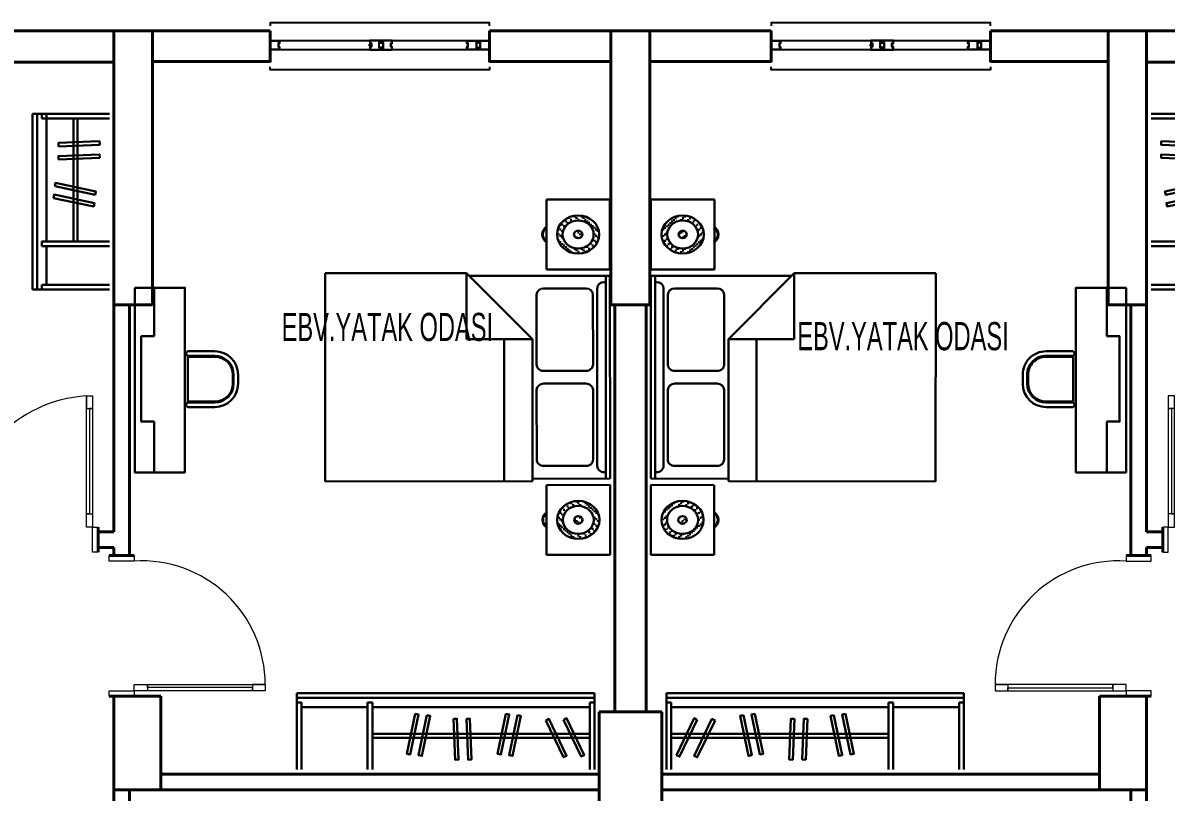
# Model space of a CAD drawing. Header units: millimetres. Extents: x 43 to 2108, y 36 to 2056.
# Drawn here: x 688 to 1417, y 1565 to 2056 of the extents above; entities that cross this region are included whole.
import ezdxf

# ---------------------------------------------------------------- set-up
doc = ezdxf.new("R2010")
doc.units = ezdxf.units.MM
for name, color, linetype, lineweight in [('duvar_40', 45, 'Continuous', 40), ('PENC_25', 74, 'Continuous', 25), ('TEF', 145, 'Continuous', 30), ('yazı', 253, 'Continuous', 20)]:
    doc.layers.add(name, color=color, linetype=linetype, lineweight=lineweight)
doc.styles.add('ARIAL', font='Arial')

# ---------------------------------------------------------------- blocks, each defined once
blk = doc.blocks.new('b1')
at = {"layer": 'duvar_40', "linetype": 'ByBlock', "flags": 128}
for points in [[(845.520179, 2031.277561), (845.520179, 2051.277561)], [(985.520179, 2031.277561), (985.520179, 2051.277561)]]:
    blk.add_lwpolyline(points, dxfattribs=at)
at = {"layer": 'PENC_25'}
for p, q in [((851.495402, 2045.069079), (970.98118, 2045.069079)), ((970.98118, 2039.069076), (851.495402, 2039.069076))]:
    blk.add_line(p, q, dxfattribs=at)
at = {"layer": 'PENC_25', "flags": 128}
for points in [[(985.520179, 2054.277561), (985.520179, 2056.277561), (845.520179, 2056.277561), (845.520179, 2054.277561)], [(985.520179, 2028.277561), (985.520179, 2026.360595), (845.520179, 2026.360595), (845.520179, 2028.277561)]]:
    blk.add_lwpolyline(points, dxfattribs=at)
for points in [[(845.520179, 2045.069079), (845.520179, 2039.069076), (845.520179, 2039.069076)], [(851.495402, 2039.069076), (845.520179, 2039.069076), (845.520179, 2045.069079), (851.495402, 2045.069079), (851.495402, 2043.069078), (850.795402, 2043.069078), (850.795402, 2041.069078), (851.495402, 2041.069078)], [(851.295402, 2039.269076), (845.695399, 2039.269076), (845.695399, 2044.869079), (851.295402, 2044.869079), (851.295402, 2043.269078), (850.595402, 2043.269078), (850.595402, 2040.869078), (851.295402, 2040.869078)], [(909.157531, 2039.069076), (917.157535, 2039.069076), (917.157535, 2040.569078), (915.157534, 2040.569078), (915.157534, 2045.069079), (909.157531, 2045.069079), (909.157531, 2043.069078), (909.857531, 2043.069078), (909.857531, 2041.069078), (909.157531, 2041.069078)], [(909.357531, 2039.269076), (916.957535, 2039.269076), (916.957535, 2040.369078), (914.957534, 2040.369078), (914.957534, 2044.869079), (909.357531, 2044.869079), (909.357531, 2043.269078), (910.057531, 2043.269078), (910.057531, 2040.869078), (909.357531, 2040.869078)], [(923.457537, 2045.069079), (915.457534, 2045.069079), (915.457534, 2043.569078), (917.457535, 2043.569078), (917.457535, 2039.069076), (923.457537, 2039.069076), (923.457537, 2041.069078), (922.757537, 2041.069078), (922.757537, 2043.069078), (923.457537, 2043.069078)], [(923.257537, 2044.869079), (915.657534, 2044.869079), (915.657534, 2043.769078), (917.657535, 2043.769078), (917.657535, 2039.269076), (923.257537, 2039.269076), (923.257537, 2040.869078), (922.557537, 2040.869078), (922.557537, 2043.269078), (923.257537, 2043.269078)], [(970.98118, 2045.069079), (979.195397, 2045.069079), (979.195397, 2043.569078), (977.195396, 2043.569078), (977.195396, 2039.069076), (970.98118, 2039.069076), (970.98118, 2041.069078), (971.68118, 2041.069078), (971.68118, 2043.069078), (970.98118, 2043.069078)], [(971.18118, 2044.869079), (978.995397, 2044.869079), (978.995397, 2043.769078), (976.995396, 2043.769078), (976.995396, 2039.269076), (971.18118, 2039.269076), (971.18118, 2040.869078), (971.88118, 2040.869078), (971.88118, 2043.269078), (971.18118, 2043.269078)], [(985.520179, 2039.069076), (977.495396, 2039.069076), (977.495396, 2040.569078), (979.495397, 2040.569078), (979.495397, 2045.069079), (985.520179, 2045.069079), (985.520179, 2042.069078)], [(985.095399, 2039.269076), (977.695396, 2039.269076), (977.695396, 2040.369078), (979.695397, 2040.369078), (979.695397, 2044.869079), (985.095399, 2044.869079), (985.095399, 2043.269078), (985.095399, 2040.869078)], [(985.520179, 2045.069079), (985.520179, 2039.069076)], [(908.957531, 2042.569078), (909.857531, 2042.569078), (909.857531, 2041.569078), (908.957531, 2041.569078)]]:
    blk.add_lwpolyline(points, close=True, dxfattribs=at)
blk = doc.blocks.new('b2')
at = {"layer": 'duvar_40', "linetype": 'ByBlock', "flags": 128}
for points in [[(1165.385195, 2031.277561), (1165.385195, 2051.277561)], [(1305.385195, 2031.277561), (1305.385195, 2051.277561)]]:
    blk.add_lwpolyline(points, dxfattribs=at)
at = {"layer": 'PENC_25'}
for p, q in [((1171.360417, 2045.069079), (1290.846195, 2045.069079)), ((1290.846195, 2039.069076), (1171.360417, 2039.069076))]:
    blk.add_line(p, q, dxfattribs=at)
at = {"layer": 'PENC_25', "flags": 128}
for points in [[(1305.385195, 2054.277561), (1305.385195, 2056.277561), (1165.385195, 2056.277561), (1165.385195, 2054.277561)], [(1305.385195, 2028.277561), (1305.385195, 2026.360595), (1165.385195, 2026.360595), (1165.385195, 2028.277561)]]:
    blk.add_lwpolyline(points, dxfattribs=at)
for points in [[(1165.385195, 2045.069079), (1165.385195, 2039.069076), (1165.385195, 2039.069076)], [(1171.360417, 2039.069076), (1165.385195, 2039.069076), (1165.385195, 2045.069079), (1171.360417, 2045.069079), (1171.360417, 2043.069078), (1170.660417, 2043.069078), (1170.660417, 2041.069078), (1171.360417, 2041.069078)], [(1171.160417, 2039.269076), (1165.560414, 2039.269076), (1165.560414, 2044.869079), (1171.160417, 2044.869079), (1171.160417, 2043.269078), (1170.460417, 2043.269078), (1170.460417, 2040.869078), (1171.160417, 2040.869078)], [(1229.022547, 2039.069076), (1237.02255, 2039.069076), (1237.02255, 2040.569078), (1235.022549, 2040.569078), (1235.022549, 2045.069079), (1229.022547, 2045.069079), (1229.022547, 2043.069078), (1229.722547, 2043.069078), (1229.722547, 2041.069078), (1229.022547, 2041.069078)], [(1229.222547, 2039.269076), (1236.82255, 2039.269076), (1236.82255, 2040.369078), (1234.822549, 2040.369078), (1234.822549, 2044.869079), (1229.222547, 2044.869079), (1229.222547, 2043.269078), (1229.922547, 2043.269078), (1229.922547, 2040.869078), (1229.222547, 2040.869078)], [(1243.322552, 2045.069079), (1235.322549, 2045.069079), (1235.322549, 2043.569078), (1237.32255, 2043.569078), (1237.32255, 2039.069076), (1243.322552, 2039.069076), (1243.322552, 2041.069078), (1242.622552, 2041.069078), (1242.622552, 2043.069078), (1243.322552, 2043.069078)], [(1243.122552, 2044.869079), (1235.522549, 2044.869079), (1235.522549, 2043.769078), (1237.52255, 2043.769078), (1237.52255, 2039.269076), (1243.122552, 2039.269076), (1243.122552, 2040.869078), (1242.422552, 2040.869078), (1242.422552, 2043.269078), (1243.122552, 2043.269078)], [(1290.846195, 2045.069079), (1299.060413, 2045.069079), (1299.060413, 2043.569078), (1297.060411, 2043.569078), (1297.060411, 2039.069076), (1290.846195, 2039.069076), (1290.846195, 2041.069078), (1291.546195, 2041.069078), (1291.546195, 2043.069078), (1290.846195, 2043.069078)], [(1291.046195, 2044.869079), (1298.860413, 2044.869079), (1298.860413, 2043.769078), (1296.860411, 2043.769078), (1296.860411, 2039.269076), (1291.046195, 2039.269076), (1291.046195, 2040.869078), (1291.746195, 2040.869078), (1291.746195, 2043.269078), (1291.046195, 2043.269078)], [(1305.385195, 2039.069076), (1297.360411, 2039.069076), (1297.360411, 2040.569078), (1299.360413, 2040.569078), (1299.360413, 2045.069079), (1305.385195, 2045.069079), (1305.385195, 2042.069078)], [(1304.960415, 2039.269076), (1297.560411, 2039.269076), (1297.560411, 2040.369078), (1299.560413, 2040.369078), (1299.560413, 2044.869079), (1304.960415, 2044.869079), (1304.960415, 2043.269078), (1304.960415, 2040.869078)], [(1305.385195, 2045.069079), (1305.385195, 2039.069076)], [(1228.822547, 2042.569078), (1229.722547, 2042.569078), (1229.722547, 2041.569078), (1228.822547, 2041.569078)]]:
    blk.add_lwpolyline(points, close=True, dxfattribs=at)
blk = doc.blocks.new('s1')
at = {"layer": 'duvar_40', "linetype": 'ByBlock'}
for p, q in [((645.587672, 1718.322196), (645.587672, 1734.32229)), ((645.587676, 1721.322117), (645.587676, 1731.322117)), ((735.587672, 1718.277612), (735.587672, 1734.277706)), ((735.587676, 1731.277533), (735.587676, 1721.277533)), ((645.576154, 1721.322873), (645.587672, 1721.322873)), ((645.587672, 1721.322873), (645.576154, 1721.322873))]:
    blk.add_line(p, q, dxfattribs=at)
at = {"layer": 'PENC_25', "lineweight": 20}
for p, q in [((728.115093, 1818.001111), (732.115093, 1818.001111)), ((645.587672, 1718.322145), (645.587672, 1734.32229)), ((645.587672, 1734.32229), (649.06025, 1734.32229)), ((649.06025, 1734.32229), (649.06025, 1718.322196)), ((732.115093, 1718.277612), (732.115093, 1734.277706)), ((732.115093, 1734.277706), (735.587672, 1734.277706)), ((735.587672, 1734.277706), (735.587672, 1718.277561)), ((649.06025, 1718.322196), (645.587672, 1718.322196)), ((735.587672, 1718.277612), (732.115093, 1718.277612))]:
    blk.add_line(p, q, dxfattribs=at)
at = {"layer": 'PENC_25', "lineweight": 20, "flags": 128}
blk.add_lwpolyline([(732.115093, 1818.001111), (732.115093, 1734.277706), (728.115093, 1734.277706), (728.115093, 1818.001111), (728.115093, 1809.928675), (732.115093, 1809.928675), (730.115093, 1809.928675), (730.115093, 1742.839608), (728.115093, 1742.839608), (732.115093, 1742.839608)], dxfattribs=at)
at = {"layer": 'PENC_25', "lineweight": 20}
blk.add_arc((732.862339, 1734.333591), 83.80209, 93.247447, 180.007727, dxfattribs=at)
blk = doc.blocks.new('s2')
at = {"layer": 'duvar_40', "linetype": 'ByBlock'}
for p, q in [((742.632307, 1716.060099), (758.6324, 1716.060099)), ((745.632228, 1716.060094), (755.632228, 1716.060094)), ((745.632984, 1716.071617), (745.632984, 1716.060099)), ((745.632984, 1716.060099), (745.632984, 1716.071617)), ((742.587723, 1626.278256), (758.587816, 1626.278256)), ((755.587644, 1626.278251), (745.587644, 1626.278251))]:
    blk.add_line(p, q, dxfattribs=at)
at = {"layer": 'PENC_25', "lineweight": 20}
for p, q in [((742.632256, 1716.060099), (758.6324, 1716.060099)), ((742.632307, 1712.58752), (742.632307, 1716.060099)), ((758.6324, 1716.060099), (758.6324, 1712.58752)), ((758.6324, 1712.58752), (742.632307, 1712.58752)), ((742.587723, 1629.750834), (758.587816, 1629.750834)), ((742.587723, 1626.278256), (742.587723, 1629.750834)), ((758.587816, 1629.750834), (758.587816, 1626.278256)), ((842.311222, 1633.750834), (842.311222, 1629.750834)), ((758.587816, 1626.278256), (742.587672, 1626.278256))]:
    blk.add_line(p, q, dxfattribs=at)
at = {"layer": 'PENC_25', "lineweight": 20, "flags": 128}
blk.add_lwpolyline([(842.311222, 1629.750834), (758.587816, 1629.750834), (758.587816, 1633.750834), (842.311222, 1633.750834), (834.238786, 1633.750834), (834.238786, 1629.750834), (834.238786, 1631.750834), (767.149719, 1631.750834), (767.149719, 1633.750834), (767.149719, 1629.750834)], dxfattribs=at)
at = {"layer": 'PENC_25', "lineweight": 20}
blk.add_arc((763.384762, 1633.804248), 78.926478, 359.961225, 93.452011, dxfattribs=at)
blk = doc.blocks.new('as3')
at = {"layer": 'duvar_40', "linetype": 'ByBlock'}
for p, q in [((1407.920567, 1716.059268), (1391.920474, 1716.059268)), ((1404.920646, 1716.059263), (1394.920646, 1716.059263)), ((1404.91989, 1716.070786), (1404.91989, 1716.059268)), ((1404.91989, 1716.059268), (1404.91989, 1716.070786)), ((1407.965151, 1626.277425), (1391.965058, 1626.277425)), ((1394.96523, 1626.277421), (1404.96523, 1626.277421))]:
    blk.add_line(p, q, dxfattribs=at)
at = {"layer": 'PENC_25', "lineweight": 20}
for p, q in [((1407.920618, 1716.059268), (1391.920474, 1716.059268)), ((1391.920474, 1716.059268), (1391.920474, 1712.586689)), ((1407.920567, 1712.586689), (1407.920567, 1716.059268)), ((1391.920474, 1712.586689), (1407.920567, 1712.586689)), ((1308.241652, 1633.750004), (1308.241652, 1629.750004)), ((1407.965151, 1629.750004), (1391.965058, 1629.750004)), ((1391.965058, 1629.750004), (1391.965058, 1626.277425)), ((1407.965151, 1626.277425), (1407.965151, 1629.750004)), ((1391.965058, 1626.277425), (1407.965202, 1626.277425))]:
    blk.add_line(p, q, dxfattribs=at)
at = {"layer": 'PENC_25', "lineweight": 20, "flags": 128}
blk.add_lwpolyline([(1308.241652, 1629.750004), (1391.965058, 1629.750004), (1391.965058, 1633.750004), (1308.241652, 1633.750004), (1316.314088, 1633.750004), (1316.314088, 1629.750004), (1316.314088, 1631.750004), (1383.403155, 1631.750004), (1383.403155, 1633.750004), (1383.403155, 1629.750004)], dxfattribs=at)
at = {"layer": 'PENC_25', "lineweight": 20}
blk.add_arc((1387.168112, 1633.803417), 78.926478, 86.547989, 180.038775, dxfattribs=at)
blk = doc.blocks.new('as4')
at = {"layer": 'duvar_40', "linetype": 'ByBlock'}
for p, q in [((1415.317697, 1731.277533), (1415.317697, 1721.277533)), ((1415.317702, 1718.277612), (1415.317702, 1734.277706)), ((1505.317697, 1721.322117), (1505.317697, 1731.322117)), ((1505.317702, 1718.322196), (1505.317702, 1734.32229)), ((1505.32922, 1721.322873), (1505.317702, 1721.322873)), ((1505.317702, 1721.322873), (1505.32922, 1721.322873))]:
    blk.add_line(p, q, dxfattribs=at)
at = {"layer": 'PENC_25', "lineweight": 20}
for p, q in [((1422.790281, 1818.001111), (1418.790281, 1818.001111)), ((1418.790281, 1734.277706), (1415.317702, 1734.277706)), ((1415.317702, 1734.277706), (1415.317702, 1718.277561)), ((1418.790281, 1718.277612), (1418.790281, 1734.277706)), ((1505.317702, 1734.32229), (1501.845124, 1734.32229)), ((1501.845124, 1734.32229), (1501.845124, 1718.322196)), ((1505.317702, 1718.322145), (1505.317702, 1734.32229)), ((1415.317702, 1718.277612), (1418.790281, 1718.277612)), ((1501.845124, 1718.322196), (1505.317702, 1718.322196))]:
    blk.add_line(p, q, dxfattribs=at)
at = {"layer": 'PENC_25', "lineweight": 20, "flags": 128}
blk.add_lwpolyline([(1418.790281, 1818.001111), (1418.790281, 1734.277706), (1422.790281, 1734.277706), (1422.790281, 1818.001111), (1422.790281, 1809.928675), (1418.790281, 1809.928675), (1420.790281, 1809.928675), (1420.790281, 1742.839608), (1422.790281, 1742.839608), (1418.790281, 1742.839608)], dxfattribs=at)
at = {"layer": 'PENC_25', "lineweight": 20}
blk.add_arc((1418.043035, 1734.333591), 83.80209, 359.992273, 86.752553, dxfattribs=at)
blk = doc.blocks.new('FGFGF')
at = {"layer": 'TEF'}
h = blk.add_hatch(dxfattribs=at)
h.set_pattern_fill('CROSS', color=256, scale=0.4, angle=180, style=0, pattern_type=2)
h.set_pattern_definition([(90.030685, (441.3744, 11359.7425), (2.53877536, 2.28735998), [1.143, -3.429]), (0.030685, (442.0097, 11359.1713), (2.5412239, -2.28463937), [1.27, -3.81])])
h.paths.add_polyline_path([(-756.25, -12122.83), (-756.42, -12120.83), (-756.91, -12118.88), (-757.72, -12117.02), (-758.81, -12115.3), (-760.17, -12113.74), (-761.77, -12112.38), (-763.57, -12111.25), (-765.54, -12110.36), (-767.64, -12109.74), (-769.82, -12109.4), (-772.05, -12109.36), (-774.28, -12109.62), (-776.44, -12110.17), (-778.5, -12111.02), (-780.39, -12112.13), (-782.08, -12113.5), (-783.52, -12115.07), (-784.68, -12116.82), (-785.53, -12118.71), (-786.06, -12120.67), (-786.25, -12122.68), (-786.11, -12124.69), (-785.65, -12126.64), (-784.87, -12128.51), (-783.8, -12130.24), (-782.46, -12131.82), (-780.88, -12133.19), (-779.09, -12134.35), (-777.14, -12135.26), (-775.05, -12135.9), (-772.86, -12136.26), (-770.64, -12136.33), (-768.41, -12136.09), (-766.24, -12135.56), (-764.17, -12134.74), (-762.26, -12133.64), (-760.55, -12132.3), (-759.09, -12130.74), (-757.91, -12129), (-757.03, -12127.13), (-756.48, -12125.16), (-756.26, -12123.16)])
h.paths.add_polyline_path([(-760.25, -12122.83), (-760.38, -12121.37), (-760.74, -12119.94), (-761.33, -12118.57), (-762.13, -12117.31), (-763.13, -12116.17), (-764.3, -12115.17), (-765.62, -12114.34), (-767.06, -12113.69), (-768.6, -12113.23), (-770.21, -12112.98), (-771.84, -12112.95), (-773.47, -12113.14), (-775.06, -12113.55), (-776.57, -12114.17), (-777.96, -12114.99), (-779.2, -12115.99), (-780.25, -12117.14), (-781.1, -12118.43), (-781.73, -12119.81), (-782.11, -12121.25), (-782.25, -12122.72), (-782.15, -12124.19), (-781.81, -12125.63), (-781.24, -12127), (-780.45, -12128.27), (-779.47, -12129.42), (-778.31, -12130.43), (-777, -12131.28), (-775.57, -12131.95), (-774.03, -12132.42), (-772.44, -12132.68), (-770.8, -12132.73), (-769.17, -12132.56), (-767.58, -12132.17), (-766.06, -12131.57), (-764.66, -12130.76), (-763.41, -12129.78), (-762.33, -12128.63), (-761.47, -12127.36), (-760.82, -12125.98), (-760.42, -12124.54), (-760.26, -12123.07)])
h.paths.add_polyline_path([(-768.25, -12122.84), (-768.29, -12122.44), (-768.39, -12122.05), (-768.55, -12121.68), (-768.77, -12121.33), (-769.04, -12121.02), (-769.36, -12120.75), (-769.72, -12120.52), (-770.11, -12120.34), (-770.53, -12120.22), (-770.97, -12120.15), (-771.41, -12120.14), (-771.86, -12120.19), (-772.29, -12120.31), (-772.7, -12120.47), (-773.08, -12120.7), (-773.42, -12120.97), (-773.71, -12121.29), (-773.94, -12121.64), (-774.11, -12122.01), (-774.22, -12122.41), (-774.25, -12122.81), (-774.23, -12123.21), (-774.13, -12123.6), (-773.98, -12123.97), (-773.76, -12124.32), (-773.5, -12124.63), (-773.18, -12124.91), (-772.82, -12125.14), (-772.43, -12125.32), (-772.01, -12125.45), (-771.58, -12125.52), (-771.13, -12125.54), (-770.69, -12125.49), (-770.25, -12125.38), (-769.84, -12125.22), (-769.46, -12125), (-769.11, -12124.73), (-768.82, -12124.42), (-768.59, -12124.07), (-768.41, -12123.7), (-768.3, -12123.3), (-768.26, -12122.9)])
h.paths.add_polyline_path([(-756.36, -11920.33), (-756.53, -11918.33), (-757.02, -11916.38), (-757.82, -11914.52), (-758.92, -11912.8), (-760.28, -11911.24), (-761.88, -11909.88), (-763.68, -11908.75), (-765.65, -11907.86), (-767.75, -11907.24), (-769.93, -11906.9), (-772.16, -11906.86), (-774.38, -11907.12), (-776.55, -11907.67), (-778.61, -11908.52), (-780.5, -11909.63), (-782.19, -11911), (-783.63, -11912.57), (-784.79, -11914.32), (-785.64, -11916.21), (-786.17, -11918.17), (-786.36, -11920.18), (-786.22, -11922.19), (-785.76, -11924.14), (-784.98, -11926.01), (-783.91, -11927.74), (-782.57, -11929.32), (-780.99, -11930.69), (-779.2, -11931.85), (-777.24, -11932.76), (-775.15, -11933.4), (-772.97, -11933.76), (-770.75, -11933.83), (-768.52, -11933.59), (-766.35, -11933.06), (-764.28, -11932.24), (-762.37, -11931.14), (-760.66, -11929.8), (-759.2, -11928.24), (-758.02, -11926.5), (-757.14, -11924.63), (-756.59, -11922.66), (-756.37, -11920.66)])
h.paths.add_polyline_path([(-760.36, -11920.33), (-760.49, -11918.87), (-760.85, -11917.44), (-761.43, -11916.07), (-762.24, -11914.81), (-763.23, -11913.67), (-764.41, -11912.67), (-765.73, -11911.84), (-767.17, -11911.19), (-768.71, -11910.73), (-770.31, -11910.48), (-771.95, -11910.45), (-773.58, -11910.64), (-775.17, -11911.05), (-776.67, -11911.67), (-778.07, -11912.49), (-779.3, -11913.49), (-780.36, -11914.64), (-781.21, -11915.93), (-781.83, -11917.31), (-782.22, -11918.75), (-782.36, -11920.23), (-782.26, -11921.69), (-781.92, -11923.13), (-781.35, -11924.5), (-780.56, -11925.77), (-779.58, -11926.92), (-778.42, -11927.93), (-777.11, -11928.78), (-775.68, -11929.45), (-774.14, -11929.92), (-772.54, -11930.18), (-770.91, -11930.23), (-769.28, -11930.06), (-767.69, -11929.67), (-766.17, -11929.07), (-764.77, -11928.26), (-763.52, -11927.28), (-762.44, -11926.13), (-761.58, -11924.86), (-760.93, -11923.48), (-760.53, -11922.04), (-760.37, -11920.57)])
h.paths.add_polyline_path([(-768.36, -11920.34), (-768.4, -11919.94), (-768.49, -11919.55), (-768.66, -11919.18), (-768.87, -11918.83), (-769.15, -11918.52), (-769.47, -11918.25), (-769.83, -11918.02), (-770.22, -11917.84), (-770.64, -11917.72), (-771.08, -11917.65), (-771.52, -11917.64), (-771.97, -11917.69), (-772.4, -11917.81), (-772.81, -11917.97), (-773.19, -11918.2), (-773.53, -11918.47), (-773.82, -11918.79), (-774.05, -11919.14), (-774.22, -11919.51), (-774.32, -11919.91), (-774.36, -11920.31), (-774.33, -11920.71), (-774.24, -11921.1), (-774.09, -11921.47), (-773.87, -11921.82), (-773.6, -11922.13), (-773.29, -11922.41), (-772.93, -11922.64), (-772.54, -11922.82), (-772.12, -11922.95), (-771.68, -11923.02), (-771.24, -11923.04), (-770.79, -11922.99), (-770.36, -11922.88), (-769.95, -11922.72), (-769.56, -11922.5), (-769.22, -11922.23), (-768.93, -11921.92), (-768.69, -11921.57), (-768.52, -11921.2), (-768.41, -11920.8), (-768.36, -11920.4)])
for p, q in [((-793.88, -11895.6), (-748.88, -11895.58)), ((-793.85, -11945.1), (-793.88, -11895.6)), ((-748.88, -11895.58), (-748.85, -11945.08)), ((-748.85, -11945.08), (-793.85, -11945.1)), ((-738.85, -11949.57), (-793.85, -11949.6)), ((-793.85, -11949.6), (-793.77, -12093.6)), ((-790.85, -11949.6), (-790.77, -12093.6)), ((-591.85, -11947.69), (-738.85, -11947.77)), ((-738.85, -11947.77), (-738.79, -12048.54)), ((-718.85, -11947.76), (-718.79, -12048.53)), ((-591.77, -12095.29), (-591.85, -11947.69)), ((-790.84, -11954.1), (-789.84, -11954.1)), ((-784.84, -11958.6), (-784.77, -12084.6)), ((-776.84, -11958.59), (-746.84, -11958.58)), ((-781.81, -12012.59), (-781.84, -11963.09)), ((-741.84, -11963.07), (-741.81, -12012.57)), ((-746.81, -12017.08), (-776.81, -12017.09)), ((-746.81, -12026.08), (-776.81, -12026.09)), ((-781.8, -12030.59), (-781.78, -12080.09)), ((-741.78, -12080.07), (-741.8, -12030.57)), ((-738.79, -12048.54), (-692.15, -12048.51)), ((-738.79, -12048.54), (-692.13, -12095.35)), ((-692.13, -12095.35), (-692.15, -12048.51)), ((-789.77, -12089.1), (-790.77, -12089.1)), ((-776.77, -12084.59), (-746.77, -12084.58)), ((-793.77, -12093.6), (-693.92, -12093.55)), ((-748.77, -12098.08), (-793.77, -12098.1)), ((-793.77, -12098.1), (-793.74, -12147.6)), ((-748.74, -12147.58), (-748.77, -12098.08)), ((-692.13, -12095.35), (-591.77, -12095.29)), ((-793.74, -12147.6), (-748.74, -12147.58))]:
    blk.add_line(p, q, dxfattribs=at)
for centre, major_axis in [((-771.36, -11920.34), (15, 0.01)), ((-771.36, -11920.34), (11, 0.01)), ((-771.36, -11920.34), (3, 0)), ((-771.25, -12122.84), (15, 0.01)), ((-771.25, -12122.84), (11, 0.01)), ((-771.25, -12122.84), (3, 0))]:
    blk.add_ellipse(centre, major_axis=major_axis, ratio=0.9, dxfattribs=at)
for centre, major_axis, start_param, end_param in [((-753.36, -11920.33), (7.5, 0), 5.306139, 7.260232), ((-753.36, -11920.33), (7, 0), 5.359292, 7.207079), ((-789.84, -11958.6), (5, 0), 6.283185, 7.853982), ((-776.84, -11963.09), (5, 0), 1.570796, 3.141593), ((-746.84, -11963.08), (5, 0), 6.283185, 7.853982), ((-776.81, -12012.59), (5, 0), 3.141593, 4.712389), ((-746.81, -12012.58), (5, 0), 4.712389, 6.283185), ((-776.8, -12030.59), (5, 0), 1.570796, 3.141593), ((-746.8, -12030.58), (5, 0), 6.283185, 7.853982), ((-776.78, -12080.09), (5, 0), 3.141593, 4.712389), ((-746.78, -12080.08), (5, 0), 4.712389, 6.283185), ((-789.77, -12084.6), (5, 0), 4.712389, 6.283185), ((-753.25, -12122.83), (7.5, 0), 5.306139, 7.260232), ((-753.25, -12122.83), (7, 0), 5.359292, 7.207079)]:
    blk.add_ellipse(centre, major_axis=major_axis, ratio=0.9, start_param=start_param, end_param=end_param, dxfattribs=at)
blk = doc.blocks.new('jjbkjbkbbkddf')
at = {"layer": 'TEF'}
for p, q in [((58234.979954, 10063.019603), (58234.979954, 10128.019603)), ((58487.779174, 10128.019603), (58234.979954, 10128.019603)), ((58487.779174, 10124.019603), (58234.979954, 10124.019603)), ((58487.779174, 10063.019603), (58487.779174, 10128.019603)), ((58238.979954, 10120.019603), (58234.979954, 10120.019603)), ((58238.979954, 10063.019603), (58238.979954, 10120.019603)), ((58423.675876, 10116.019603), (58238.979954, 10116.019603)), ((58423.675876, 10063.019603), (58423.675876, 10120.019603)), ((58427.675876, 10120.019603), (58423.675876, 10120.019603)), ((58427.675876, 10063.019603), (58427.675876, 10120.019603)), ((58459.198832, 10116.019603), (58427.675876, 10116.019603)), ((58483.779174, 10116.019603), (58427.675876, 10116.019603)), ((58483.779174, 10063.019603), (58483.779174, 10120.019603)), ((58483.779174, 10120.019603), (58487.779174, 10120.019603)), ((58423.675876, 10093.441289), (58238.979954, 10093.441289)), ((58423.675876, 10089.967696), (58238.979954, 10089.967696))]:
    blk.add_line(p, q, dxfattribs=at)
at = {"layer": 'TEF', "flags": 128}
for points in [[(58261.208007, 10105.268644), (58246.145239, 10073.968589), (58243.535585, 10075.224453), (58258.598353, 10106.524508), (58261.208007, 10105.268644)], [(58276.267826, 10104.68971), (58261.205058, 10073.389655), (58258.595404, 10074.645519), (58273.658172, 10105.945574), (58276.267826, 10104.68971)], [(58300.349988, 10109.210991), (58307.41653, 10075.201516), (58304.580977, 10074.61234), (58297.514435, 10108.621815), (58300.349988, 10109.210991)], [(58310.196794, 10110.36886), (58317.263337, 10076.359385), (58314.427784, 10075.770209), (58307.361241, 10109.779684), (58310.196794, 10110.36886)], [(58343.700906, 10105.99752), (58342.31206, 10071.28943), (58339.41826, 10071.405226), (58340.807105, 10106.113316), (58343.700906, 10105.99752)], [(58354.722955, 10105.99752), (58353.334109, 10071.28943), (58350.440309, 10071.405226), (58351.829155, 10106.113316), (58354.722955, 10105.99752)], [(58377.344194, 10109.210991), (58384.410736, 10075.201516), (58381.575183, 10074.61234), (58374.508641, 10108.621815), (58377.344194, 10109.210991)], [(58387.191, 10110.36886), (58394.257543, 10076.359385), (58391.42199, 10075.770209), (58384.355447, 10109.779684), (58387.191, 10110.36886)]]:
    blk.add_lwpolyline(points, dxfattribs=at)
blk = doc.blocks.new('kljdfkdlfkşdfglk')
at = {"layer": 'TEF'}
for p, q in [((50363.007499, 6162.783454), (50363.007499, 6140.062408)), ((50364.540832, 6164.316787), (50365.307499, 6164.316787)), ((50366.840832, 6162.783454), (50366.840832, 6140.062408)), ((50405.940832, 6163.062408), (50367.607499, 6163.062408)), ((50367.607499, 6163.062408), (50367.607499, 6140.062408)), ((50405.940832, 6140.062408), (50405.940832, 6163.062408)), ((50406.707499, 6140.062408), (50406.707499, 6162.783454)), ((50408.240832, 6164.316787), (50409.007499, 6164.316787)), ((50410.540832, 6140.062408), (50410.540832, 6162.783454)), ((50382.940832, 6124.729075), (50390.607499, 6124.729075)), ((50382.940832, 6123.962408), (50390.607499, 6123.962408)), ((50382.940832, 6120.129075), (50390.607499, 6120.129075))]:
    blk.add_line(p, q, dxfattribs=at)
at = {"layer": 'TEF', "flags": 128}
blk.add_lwpolyline([(50308.842059, 6208.377787), (50308.842059, 6165.473303), (50466.28789, 6165.473303), (50466.28789, 6208.377787)], close=True, dxfattribs=at)
at = {"layer": 'TEF', "ltscale": 0.3, "flags": 128}
for points in [[(50350.117581, 6191.797921), (50350.117581, 6202.774942), (50422.998075, 6202.774942), (50422.998075, 6191.797921)], [(50308.842059, 6191.797921), (50350.117581, 6191.797921)], [(50422.998075, 6191.797921), (50466.28789, 6191.797921)]]:
    blk.add_lwpolyline(points, dxfattribs=at)
at = {"layer": 'TEF', "flags": 128}
for points in [[(50367.607499, 6150.858833), (50366.840832, 6150.858833)], [(50406.707499, 6150.858833), (50405.940832, 6150.858833)]]:
    blk.add_lwpolyline(points, dxfattribs=at)
at = {"layer": 'TEF'}
for centre, radius, start, end in [((50364.540832, 6162.783454), 1.533333, 90, 180), ((50365.307499, 6162.783454), 1.533333, 0, 90), ((50408.240832, 6162.783454), 1.533333, 90, 180), ((50409.007499, 6162.783454), 1.533333, 0, 90), ((50382.940832, 6140.062408), 19.933333, 180, 270), ((50382.940832, 6140.062408), 16.1, 180, 270), ((50382.940832, 6140.062408), 15.333333, 180, 270), ((50390.607499, 6140.062408), 16.1, 270, 0), ((50390.607499, 6140.062408), 15.333333, 270, 0), ((50390.607499, 6140.062408), 19.933333, 270, 0)]:
    blk.add_arc(centre, radius, start, end, dxfattribs=at)
blk = doc.blocks.new('KSDLFGD')
at = {"layer": 'TEF'}
for p, q in [((134866.600126, -16275.379659), (134817.296422, -16275.379659)), ((134817.296422, -16275.379659), (134817.296422, -16387.673889)), ((134820.330496, -16275.379659), (134820.330496, -16387.673889)), ((134823.36457, -16278.413733), (134823.36457, -16275.379659)), ((134866.600126, -16278.413733), (134823.36457, -16278.413733)), ((134826.398644, -16278.413733), (134826.398644, -16303.170751)), ((134826.398644, -16279.260006), (134826.398644, -16303.170751)), ((134866.600126, -16303.170751), (134823.36457, -16303.170751)), ((134823.36457, -16303.170751), (134823.36457, -16306.204826)), ((134866.600126, -16306.204826), (134823.36457, -16306.204826)), ((134826.398644, -16306.204826), (134826.398644, -16387.673889)), ((134843.524714, -16306.204826), (134843.524714, -16384.639815)), ((134846.159498, -16306.204826), (134846.159498, -16384.639815)), ((134866.600126, -16384.639815), (134823.36457, -16384.639815)), ((134823.36457, -16384.639815), (134823.36457, -16387.673889)), ((134866.600126, -16387.673889), (134817.296422, -16387.673889))]:
    blk.add_line(p, q, dxfattribs=at)
at = {"layer": 'TEF', "flags": 128}
for points in [[(134830.684838, -16333.87928), (134856.481654, -16328.519177), (134856.928555, -16330.669996), (134831.131739, -16336.030099), (134830.684838, -16333.87928)], [(134831.563103, -16341.348265), (134857.359919, -16335.988161), (134857.80682, -16338.138981), (134832.010003, -16343.499084), (134831.563103, -16341.348265)], [(134834.00058, -16358.506893), (134860.327309, -16359.560359), (134860.239476, -16361.75536), (134833.912747, -16360.701894), (134834.00058, -16358.506893)], [(134834.00058, -16366.867322), (134860.327309, -16367.920787), (134860.239476, -16370.115788), (134833.912747, -16369.062323), (134834.00058, -16366.867322)]]:
    blk.add_lwpolyline(points, dxfattribs=at)

msp = doc.modelspace()

# ---------------------------------------------------------------- linework, layer by layer
at = {"layer": 'duvar_40', "linetype": 'ByBlock'}
for p, q in [((745.587672, 2051.277561), (395.452687, 2051.277561)), ((745.587672, 2031.277561), (745.587672, 2051.277561)), ((745.587672, 2051.277561), (770.452776, 2051.277561)), ((770.452776, 2051.277561), (770.452776, 1876.27748)), ((1087.952712, 2051.277561), (1062.952736, 2051.277561)), ((1062.952736, 2051.277561), (1062.952736, 1876.27748)), ((1087.952712, 1876.27748), (1087.952712, 2051.277561)), ((1404.965202, 2051.277561), (1380.45282, 2051.277561)), ((1380.45282, 2051.277561), (1380.45282, 1876.27748)), ((1404.965202, 2051.277561), (1695.452639, 2051.277561)), ((1404.965202, 2031.277561), (1404.965202, 2051.277561)), ((745.587672, 2031.277561), (455.452808, 2031.277561)), ((455.452808, 2031.277561), (745.587672, 2031.277561)), ((745.587672, 1876.27748), (745.587672, 2031.277561)), ((1404.941593, 2031.277561), (1695.452639, 2031.277561)), ((1695.452639, 2031.277561), (1404.941593, 2031.277561)), ((1404.965202, 1876.27748), (1404.965202, 2031.277561)), ((745.587672, 1876.27748), (745.587672, 1731.277561)), ((770.452776, 1876.27748), (745.587672, 1876.27748)), ((1062.952736, 1876.27748), (1087.952712, 1876.27748)), ((1065.452687, 1876.27748), (1065.452687, 1616.277549)), ((1065.452687, 1876.27748), (1065.452687, 1616.277549)), ((1065.452687, 1876.27748), (1065.452687, 1616.277549)), ((1085.452687, 1876.27748), (1085.452687, 1616.277549)), ((1085.452687, 1876.27748), (1085.452687, 1616.277549)), ((1380.45282, 1876.27748), (1404.965202, 1876.27748)), ((1404.941593, 1876.27748), (1404.941593, 1731.277561)), ((735.587672, 1731.277561), (745.587672, 1731.277561)), ((755.587672, 1716.060099), (755.587672, 1731.277561)), ((1394.941593, 1716.059268), (1394.941593, 1731.277561)), ((1415.317702, 1731.277561), (1404.941593, 1731.277561)), ((735.587672, 1721.277561), (745.587672, 1721.277561)), ((745.587672, 1721.277561), (745.587672, 1716.060099)), ((1415.317702, 1721.277561), (1404.941593, 1721.277561)), ((1404.941593, 1721.277561), (1404.941593, 1716.059268)), ((745.587672, 1566.494883), (745.587672, 1626.277421)), ((745.587672, 1626.277421), (775.587672, 1626.277421)), ((775.587672, 1626.277421), (775.587672, 1566.494883)), ((1374.965202, 1626.27659), (1374.965202, 1566.494883)), ((1404.965202, 1626.27659), (1374.965202, 1626.27659)), ((1404.965202, 1566.494883), (1404.965202, 1626.27659)), ((1095.452687, 1616.277549), (1055.452687, 1616.277549)), ((1055.452687, 1616.277549), (1055.452687, 1556.337699)), ((1095.452687, 1556.337699), (1095.452687, 1616.277549)), ((1055.452687, 1576.494883), (775.587672, 1576.494883)), ((1095.452687, 1576.494883), (1374.965202, 1576.494883)), ((745.72355, 1556.481427), (745.587672, 1566.494883)), ((775.587672, 1566.494883), (745.587672, 1566.494883)), ((755.587672, 1566.494883), (755.72355, 1556.481427)), ((1055.452687, 1566.494883), (775.587672, 1566.494883)), ((1095.452687, 1566.494883), (1374.965202, 1566.494883)), ((1374.965202, 1566.494883), (1404.965202, 1566.494883)), ((1394.941593, 1566.494883), (1395.077471, 1550.04989)), ((1405.077471, 1550.04989), (1404.941593, 1566.494883))]:
    msp.add_line(p, q, dxfattribs=at)
at = {"layer": 'duvar_40', "linetype": 'ByBlock', "flags": 128}
for points in [[(770.452776, 2051.277561), (845.520179, 2051.277561)], [(985.520179, 2051.277561), (1062.952736, 2051.277561)], [(1165.385195, 2051.277561), (1087.952712, 2051.277561)], [(1380.45282, 2051.277561), (1305.385195, 2051.277561)], [(770.452776, 2031.551322), (845.520179, 2031.551322)], [(985.520179, 2031.551322), (1062.952736, 2031.551322)], [(1165.385195, 2031.551322), (1087.952712, 2031.551322)], [(1380.45282, 2031.551322), (1305.385195, 2031.551322)], [(755.587672, 1731.277561), (755.587672, 1876.27748)], [(1085.452687, 1876.27748), (1085.452687, 1616.277549)], [(1394.941593, 1731.277561), (1394.941593, 1876.27748)]]:
    msp.add_lwpolyline(points, dxfattribs=at)

# ---------------------------------------------------------------- block references
for name in ['b1', 'b2', 's1', 'as4', 's2', 'as3']:
    msp.add_blockref(name, (0, 0))
at = {"layer": 'TEF', "xscale": -1, "rotation": 180}
msp.add_blockref('KSDLFGD', (-134123.636322, -14389.454235), dxfattribs=at)
at = {"layer": 'TEF', "rotation": 180}
msp.add_blockref('KSDLFGD', (136274.541696, -14389.454235), dxfattribs=at)
at = {"layer": 'TEF'}
for name, p, xscale, yscale, zscale, rotation in [('FGFGF', (347.964149, -8989.420225), 0.9, 0.9, 0.9, 180), ('FGFGF', (1802.941224, -8989.420225), -0.9, 0.9, 0.9, 180), ('kljdfkdlfkşdfglk', (5406.170546, 39545.166382), 0.748538, -0.748538, -0.748538, 270), ('kljdfkdlfkşdfglk', (-3255.265172, 39545.166382), -0.748538, -0.748538, -0.748538, 90)]:
    msp.add_blockref(name, p, dxfattribs=dict(at, xscale=xscale, yscale=yscale, zscale=zscale, rotation=rotation))
at = {"layer": 'TEF', "linetype": 'ByBlock', "yscale": 0.751272, "zscale": 0.751272}
for p, xscale in [((44802.766168, -5980.570603), -0.751272), ((-42651.860795, -5980.570603), 0.751272)]:
    msp.add_blockref('jjbkjbkbbkddf', p, dxfattribs=dict(at, xscale=xscale))

# ---------------------------------------------------------------- texts
at = {"layer": 'yazı', "style": 'ARIAL', "width": 0.6}
for p in [(852.789724, 1853.085474, -6562.999728), (1181.974814, 1847.23988, -6562.999728)]:
    msp.add_text('EBV.YATAK ODASI', height=18, dxfattribs=at).set_placement(p)

doc.saveas('drawing.dxf')
